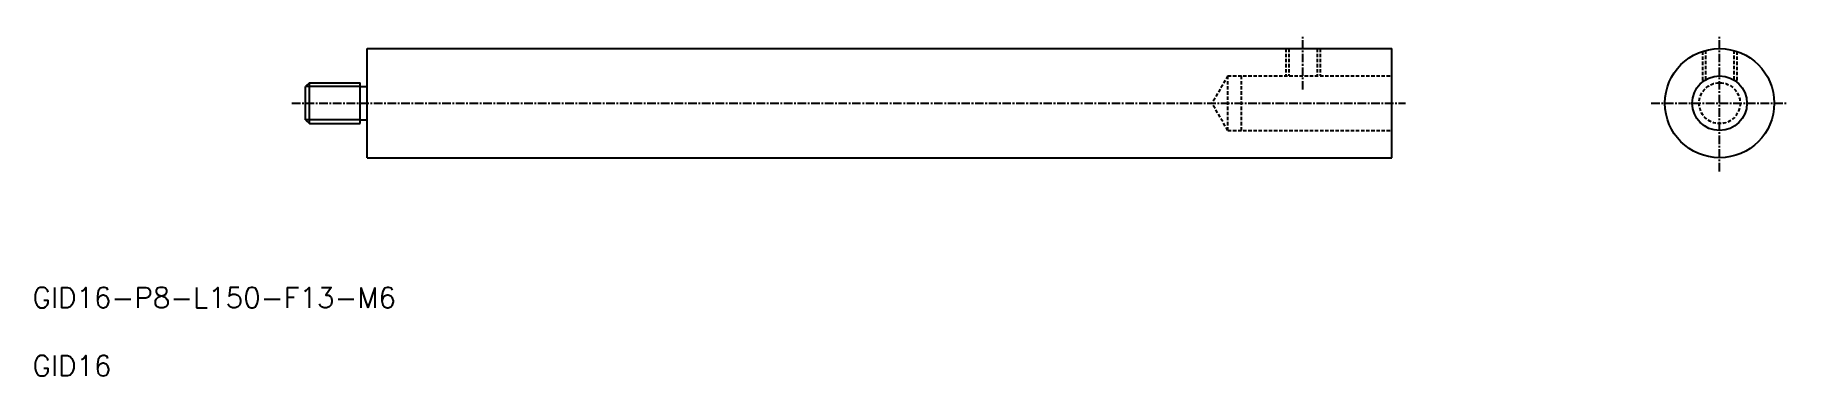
# Model space of a CAD drawing. Extents: x 10 to 267, y 10 to 60.
import ezdxf

# ---------------------------------------------------------------- set-up
doc = ezdxf.new("R2010")
doc.units = 0
doc.linetypes.add('CENTER', pattern=[2, 1.25, -0.25, 0.25, -0.25])
doc.linetypes.add('DASHED', pattern=[0.75, 0.5, -0.25])
doc.layers.get('0').update_dxf_attribs({"linetype": 'CONTINUOUS'})
doc.layers.add('CENTER', color=1, linetype='CENTER')
doc.styles.get("Standard").update_dxf_attribs({"font": 'txt.shx'})

msp = doc.modelspace()

# ---------------------------------------------------------------- linework, layer by layer
at = {"color": 7, "linetype": 'CONTINUOUS'}
for p, q in [((59, 58), (209, 58)), ((59, 42), (59, 58)), ((209, 42), (209, 58)), ((209, 42), (209, 58)), ((50.54, 53), (50, 52.46)), ((50, 47.54), (50, 52.46)), ((50.54, 53), (58, 53)), ((50.54, 47), (50.54, 53)), ((58, 47), (58, 53)), ((58, 52.46), (59, 52.46)), ((50, 47.54), (50.54, 47)), ((50.54, 47), (58, 47)), ((58, 47.54), (59, 47.54)), ((59, 42), (209, 42))]:
    msp.add_line(p, q, dxfattribs=at)
at = {"color": 3, "linetype": 'DASHED'}
for p, q in [((193.5, 58), (193.5, 54)), ((193.93, 58), (193.93, 54)), ((198.07, 58), (198.07, 54)), ((198.5, 58), (198.5, 54)), ((254.5, 57.6), (254.5, 53.12)), ((254.93, 57.73), (254.93, 53.42)), ((259.07, 57.73), (259.07, 53.42)), ((259.5, 57.6), (259.5, 53.12)), ((185, 54), (182.69, 50)), ((185, 46), (185, 54)), ((185, 54), (209, 54)), ((187, 46), (187, 54)), ((185, 46), (182.69, 50)), ((185, 46), (209, 46))]:
    msp.add_line(p, q, dxfattribs=at)
at = {"color": 3, "linetype": 'CONTINUOUS'}
for p, q in [((58, 52.46), (50, 52.46)), ((58, 47.54), (50, 47.54))]:
    msp.add_line(p, q, dxfattribs=at)
at = {"color": 7, "linetype": 'CONTINUOUS'}
for radius in [8, 4]:
    msp.add_circle((257, 50), radius, dxfattribs=at)
at = {"color": 3, "linetype": 'DASHED'}
msp.add_circle((257, 50), 3, dxfattribs=at)
at = {"layer": 'CENTER', "color": 1, "linetype": 'CENTER'}
for p, q in [((196, 52), (196, 60)), ((257, 40), (257, 60)), ((48, 50), (211, 50)), ((247, 50), (267, 50))]:
    msp.add_line(p, q, dxfattribs=at)

# ---------------------------------------------------------------- texts
at = {"color": 7, "linetype": 'CONTINUOUS'}
for s, p in [('GID16-P8-L150-F13-M6', (10, 20)), ('GID16', (10, 10))]:
    msp.add_text(s, height=3, dxfattribs=at).set_placement(p)

doc.saveas('drawing.dxf')
